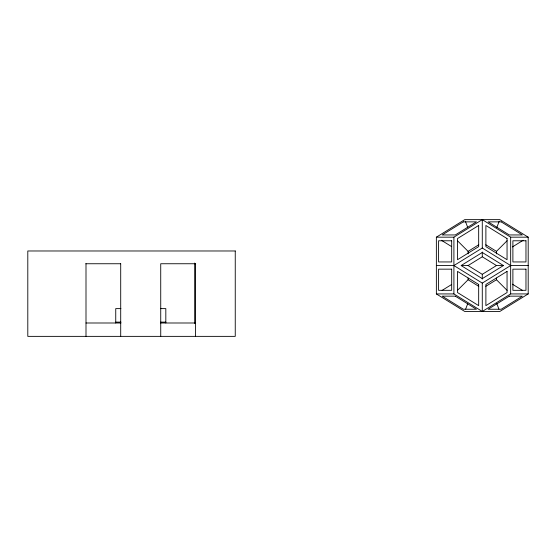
<?xml version="1.0" encoding="UTF-8"?>
<svg xmlns="http://www.w3.org/2000/svg" width="556" height="556" viewBox="0 0 556 556"><rect width="100%" height="100%" fill="white"/><g stroke="black" fill="none" stroke-linecap="round" stroke-linejoin="round"><path stroke-width="0.83" d="M465.65 309.094L467.77 303.555M496.8 227.55L499.218 221.219M457.449 290.385L468.089 279.744L468.089 278.076M496.473 253.87L496.473 251.361L507.114 240.72M436.363 237.176L464.74 219.634L499.823 219.634L528.2 237.176L528.2 293.929L499.823 311.471L464.74 311.471L436.363 293.929L436.363 237.176L453.904 237.176L482.281 219.634L510.658 237.176L528.2 237.176M468.089 253.87L468.089 251.361L478.737 244.786M436.363 265.553L453.904 265.553L482.281 248.011L482.281 219.634M461.417 265.553L468.089 265.553L482.281 256.782L482.281 252M442.103 290.385L451.43 284.623M512.417 246.927L523.175 240.275M482.281 279.105L482.281 274.323L496.473 265.553L503.145 265.553M528.2 293.929L510.658 293.929L482.281 311.471L482.281 283.094L510.658 265.553L528.2 265.553M485.826 286.319L496.473 279.744L496.473 278.076M85.721 263.746L120.715 263.746M195.677 263.746L160.726 263.746L160.74 336.366M436.363 293.929L453.904 293.929L482.281 311.471M120.923 308.615L115.745 308.615L115.745 322.994M160.635 308.615L165.82 308.615L165.82 322.994M115.745 322.119L120.923 322.119M160.635 322.119L165.82 322.119M85.999 322.994L120.923 322.994M160.635 322.994L195.441 322.994M485.826 244.786L496.473 251.361M482.281 248.011L510.658 265.553M482.281 256.782L496.473 265.553M441.388 240.275L451.43 246.489M512.417 284.179L522.459 290.385M468.089 265.553L482.281 274.323M453.904 265.553L482.281 283.094M468.089 279.744L478.737 286.319M457.449 240.72L468.089 251.361M496.473 279.744L507.114 290.385M465.344 221.219L467.77 227.55M496.8 303.555L498.913 309.094M510.658 237.176L510.658 293.929M453.904 237.176L453.904 293.929M195.441 263.746L195.441 336.366M194.69 263.051L194.69 323.425M120.708 263.746L120.708 336.366M85.999 263.746L85.999 336.366M463.363 221.865L442.201 234.945L455.281 234.945L476.443 221.865L463.363 221.865M478.674 225.472L457.512 238.552L457.512 259.715L478.674 246.635L478.674 225.472M482.281 252.473L461.119 265.553L482.281 278.632L503.444 265.553L482.281 252.473M507.051 271.391L485.888 284.47L485.888 305.633L507.051 292.553L507.051 271.391M509.282 296.16L488.119 309.24L501.199 309.24L522.362 296.16L509.282 296.16M501.199 221.865L488.119 221.865L509.282 234.945L522.362 234.945L501.199 221.865M451.674 240.783L438.594 240.783L438.594 261.945L451.674 261.945L451.674 240.783M525.969 240.783L512.889 240.783L512.889 261.945L525.969 261.945L525.969 240.783M235.251 250.978L27.8 250.978L27.8 336.366L235.251 336.366L235.251 250.978M451.674 269.16L438.594 269.16L438.594 290.322L451.674 290.322L451.674 269.16M525.969 269.16L512.889 269.16L512.889 290.322L525.969 290.322L525.969 269.16M455.281 296.16L442.201 296.16L463.363 309.24L476.443 309.24L455.281 296.16M507.051 238.552L485.888 225.472L485.888 246.635L507.051 259.715L507.051 238.552M478.674 284.47L457.512 271.391L457.512 292.553L478.674 305.633L478.674 284.47"/></g></svg>
